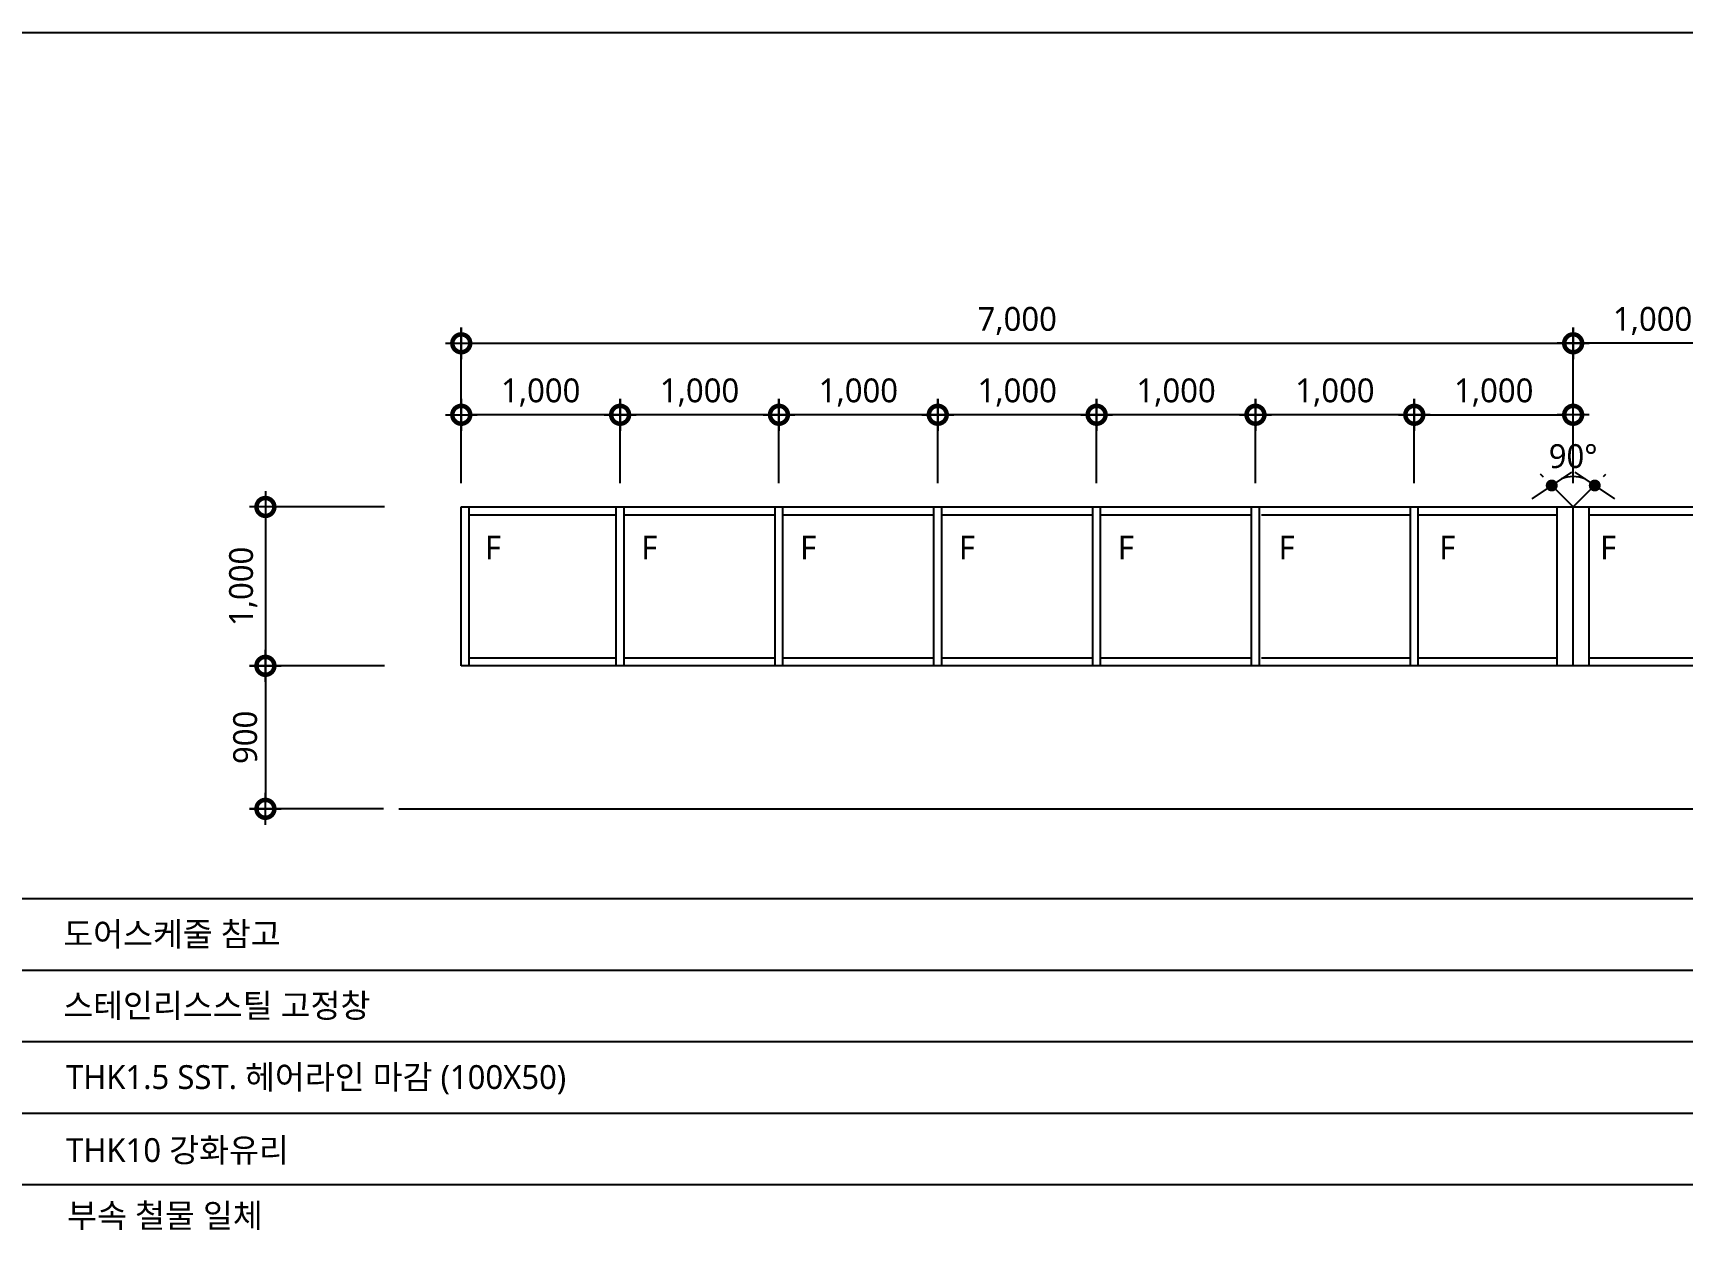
# Model space of a CAD drawing. Header units: millimetres. Extents: x -3 to 459584, y -660938 to -11738.
# Drawn here: x 186374 to 196755, y -146268 to -138734 of the extents above; entities that cross this region are included whole.
import ezdxf
from ezdxf.enums import TextEntityAlignment as Align

# ---------------------------------------------------------------- set-up
doc = ezdxf.new("R2010")
doc.units = ezdxf.units.MM
doc.header["$LTSCALE"] = 200
doc.linetypes.add('C10', pattern=[102.1, 100, -1, 0.1, -1])
doc.layers.get('DEFPOINTS').update_dxf_attribs({"color": 137})
for name, color, linetype in [('3TXT', 3, 'Continuous'), ('A-GRID', 1, 'C10'), ('A-TAG-2', 4, 'Continuous'), ('DIM', 7, 'Continuous'), ('ELE6', 6, 'Continuous'), ('FUR', 4, 'Continuous'), ('TEX', 3, 'Continuous')]:
    doc.layers.add(name, color=color, linetype=linetype)
doc.styles.add('$0$스타일1', font='malgun.ttf')
doc.styles.add('S1', font='malgun.ttf')
doc.styles.add('스타일1', font='malgun.ttf')
doc.dimstyles.new('CJA', dxfattribs={"dimscale": 300, "dimtxt": 2.7, "dimasz": 1, "dimexe": 2, "dimexo": 3, "dimgap": 1, "dimtad": 1, "dimdec": 0, "dimzin": 1, "dimdsep": 46, "dimlunit": 6, "dimtxsty": '$0$스타일1', "dimblk": 'CJDOT', "dimcen": 0.09, "dimdle": 1, "dimclrd": 256, "dimclre": 256, "dimclrt": 3, "dimadec": 0, "dimazin": 0, "dimtfac": 1, "dimtdec": 0, "dimtix": 1, "dimtmove": 2, "dimatfit": 3, "dimldrblk": 'CJDOT', "dimfxl": 1, "dimtolj": 1, "dimtzin": 1, "dimarcsym": 0})
doc.dimstyles.new('CJA-50', dxfattribs={"dimscale": 50, "dimtxt": 3, "dimasz": 1, "dimexe": 2, "dimexo": 3, "dimgap": 1, "dimtad": 1, "dimdec": 0, "dimzin": 1, "dimdsep": 46, "dimlunit": 6, "dimtxsty": 'S1', "dimblk": 'GAUN-DOT', "dimcen": -2, "dimdle": 2, "dimclrd": 256, "dimclre": 256, "dimclrt": 3, "dimadec": 0, "dimazin": 0, "dimtfac": 1, "dimtdec": 0, "dimtix": 1, "dimtmove": 2, "dimatfit": 3, "dimldrblk": 'DOTSMALL', "dimfxl": 1, "dimtolj": 1, "dimtzin": 1, "dimarcsym": 0})

# ---------------------------------------------------------------- blocks, each defined once
blk = doc.blocks.new('GAUN-DOT')
at = {"linetype": 'ByBlock'}
for p, q in [((2, 0), (-2, 0)), ((0, -2), (0, 2))]:
    blk.add_line(p, q, dxfattribs=at)
at = {"const_width": 2.25}
blk.add_lwpolyline([(0, 0.28125, 1), (0, -0.28125, 1)], format="xyb", close=True, dxfattribs=at)
blk = doc.blocks.new('*D342')
at = {"layer": 'DEFPOINTS', "color": 0, "transparency": 16777216}
for p in [(188737, -142717), (187837, -143617), (188730, -143617)]:
    blk.add_point(p, dxfattribs=at)
at = {"layer": 'DIM', "lineweight": -2, "transparency": 16777216}
for p, q in [((188587, -142717), (187737, -142717)), ((187837, -142767), (187837, -143567)), ((188580, -143617), (187737, -143617))]:
    blk.add_line(p, q, dxfattribs=at)
at = {"layer": 'DIM', "lineweight": -2, "transparency": 16777216, "xscale": 50, "yscale": 50, "zscale": 50}
for p, rotation in [((187837, -142717), 90), ((187837, -143617), 270)]:
    blk.add_blockref('GAUN-DOT', p, dxfattribs=dict(at, rotation=rotation))
at = {"layer": 'DIM', "color": 3, "transparency": 16777216, "insert": (187710, -143167), "char_height": 150, "attachment_point": 5, "rotation": 90, "style": 'S1'}
blk.add_mtext('\\A1;900', dxfattribs=at)
blk = doc.blocks.new('_DotSmall')
at = {"color": 0, "linetype": 'ByBlock', "const_width": 0.5}
blk.add_lwpolyline([(-0.0625, 0, 1), (0.0625, 0, 1)], format="xyb", close=True, dxfattribs=at)
blk = doc.blocks.new('*D343')
at = {"layer": 'DEFPOINTS', "color": 0, "transparency": 16777216}
for p in [(188737, -141717), (187837, -142717), (188737, -142717)]:
    blk.add_point(p, dxfattribs=at)
at = {"layer": 'DIM', "lineweight": -2, "transparency": 16777216}
for p, q in [((188587, -141717), (187737, -141717)), ((187837, -141767), (187837, -142667)), ((188587, -142717), (187737, -142717))]:
    blk.add_line(p, q, dxfattribs=at)
at = {"layer": 'DIM', "lineweight": -2, "transparency": 16777216, "xscale": 50, "yscale": 50, "zscale": 50}
for p, rotation in [((187837, -141717), 90), ((187837, -142717), 270)]:
    blk.add_blockref('GAUN-DOT', p, dxfattribs=dict(at, rotation=rotation))
at = {"layer": 'DIM', "color": 3, "transparency": 16777216, "insert": (187697, -142217), "char_height": 150, "attachment_point": 5, "rotation": 90, "style": 'S1'}
blk.add_mtext('\\A1;1,000', dxfattribs=at)
blk = doc.blocks.new('*D344')
at = {"layer": 'DEFPOINTS', "color": 0, "transparency": 16777216}
for p in [(196070, -140687), (196070, -141717), (197070, -141717)]:
    blk.add_point(p, dxfattribs=at)
at = {"layer": 'DIM', "lineweight": -2, "transparency": 16777216}
for p, q in [((196070, -141567), (196070, -140587)), ((197070, -141567), (197070, -140587)), ((197020, -140687), (196120, -140687))]:
    blk.add_line(p, q, dxfattribs=at)
at = {"layer": 'DIM', "lineweight": -2, "transparency": 16777216, "xscale": 50, "yscale": 50, "zscale": 50, "rotation": 180}
blk.add_blockref('GAUN-DOT', (196070, -140687), dxfattribs=at)
at = {"layer": 'DIM', "lineweight": -2, "transparency": 16777216, "xscale": 50, "yscale": 50, "zscale": 50}
blk.add_blockref('GAUN-DOT', (197070, -140687), dxfattribs=at)
at = {"layer": 'DIM', "color": 3, "transparency": 16777216, "insert": (196570, -140547), "char_height": 150, "attachment_point": 5, "style": 'S1'}
blk.add_mtext('\\A1;1,000', dxfattribs=at)
blk = doc.blocks.new('*D345')
at = {"layer": 'DEFPOINTS', "color": 0, "transparency": 16777216}
for p in [(196070, -140687), (189070, -141717), (196070, -141717)]:
    blk.add_point(p, dxfattribs=at)
at = {"layer": 'DIM', "lineweight": -2, "transparency": 16777216}
for p, q in [((189070, -141567), (189070, -140587)), ((196070, -141567), (196070, -140587)), ((189120, -140687), (196020, -140687))]:
    blk.add_line(p, q, dxfattribs=at)
at = {"layer": 'DIM', "lineweight": -2, "transparency": 16777216, "xscale": 50, "yscale": 50, "zscale": 50, "rotation": 180}
blk.add_blockref('GAUN-DOT', (189070, -140687), dxfattribs=at)
at = {"layer": 'DIM', "lineweight": -2, "transparency": 16777216, "xscale": 50, "yscale": 50, "zscale": 50}
blk.add_blockref('GAUN-DOT', (196070, -140687), dxfattribs=at)
at = {"layer": 'DIM', "color": 3, "transparency": 16777216, "insert": (192570, -140547), "char_height": 150, "attachment_point": 5, "style": 'S1'}
blk.add_mtext('\\A1;7,000', dxfattribs=at)
blk = doc.blocks.new('*D346')
at = {"layer": 'DEFPOINTS', "color": 0, "transparency": 16777216}
for p in [(190070, -141137), (190070, -141717), (191070, -141717)]:
    blk.add_point(p, dxfattribs=at)
at = {"layer": 'DIM', "lineweight": -2, "transparency": 16777216}
for p, q in [((190070, -141567), (190070, -141037)), ((191070, -141567), (191070, -141037)), ((191020, -141137), (190120, -141137))]:
    blk.add_line(p, q, dxfattribs=at)
at = {"layer": 'DIM', "lineweight": -2, "transparency": 16777216, "xscale": 50, "yscale": 50, "zscale": 50, "rotation": 180}
blk.add_blockref('GAUN-DOT', (190070, -141137), dxfattribs=at)
at = {"layer": 'DIM', "lineweight": -2, "transparency": 16777216, "xscale": 50, "yscale": 50, "zscale": 50}
blk.add_blockref('GAUN-DOT', (191070, -141137), dxfattribs=at)
at = {"layer": 'DIM', "color": 3, "transparency": 16777216, "insert": (190570, -140997), "char_height": 150, "attachment_point": 5, "style": 'S1'}
blk.add_mtext('\\A1;1,000', dxfattribs=at)
blk = doc.blocks.new('*D347')
at = {"layer": 'DEFPOINTS', "color": 0, "transparency": 16777216}
for p in [(189070, -141137), (189070, -141717), (190070, -141717)]:
    blk.add_point(p, dxfattribs=at)
at = {"layer": 'DIM', "lineweight": -2, "transparency": 16777216}
for p, q in [((189070, -141567), (189070, -141037)), ((190070, -141567), (190070, -141037)), ((190020, -141137), (189120, -141137))]:
    blk.add_line(p, q, dxfattribs=at)
at = {"layer": 'DIM', "lineweight": -2, "transparency": 16777216, "xscale": 50, "yscale": 50, "zscale": 50, "rotation": 180}
blk.add_blockref('GAUN-DOT', (189070, -141137), dxfattribs=at)
at = {"layer": 'DIM', "lineweight": -2, "transparency": 16777216, "xscale": 50, "yscale": 50, "zscale": 50}
blk.add_blockref('GAUN-DOT', (190070, -141137), dxfattribs=at)
at = {"layer": 'DIM', "color": 3, "transparency": 16777216, "insert": (189570, -140997), "char_height": 150, "attachment_point": 5, "style": 'S1'}
blk.add_mtext('\\A1;1,000', dxfattribs=at)
blk = doc.blocks.new('*D348')
at = {"layer": 'DEFPOINTS', "color": 0, "transparency": 16777216}
for p in [(191070, -141137), (191070, -141717), (192070, -141717)]:
    blk.add_point(p, dxfattribs=at)
at = {"layer": 'DIM', "lineweight": -2, "transparency": 16777216}
for p, q in [((191070, -141567), (191070, -141037)), ((192070, -141567), (192070, -141037)), ((192020, -141137), (191120, -141137))]:
    blk.add_line(p, q, dxfattribs=at)
at = {"layer": 'DIM', "lineweight": -2, "transparency": 16777216, "xscale": 50, "yscale": 50, "zscale": 50, "rotation": 180}
blk.add_blockref('GAUN-DOT', (191070, -141137), dxfattribs=at)
at = {"layer": 'DIM', "lineweight": -2, "transparency": 16777216, "xscale": 50, "yscale": 50, "zscale": 50}
blk.add_blockref('GAUN-DOT', (192070, -141137), dxfattribs=at)
at = {"layer": 'DIM', "color": 3, "transparency": 16777216, "insert": (191570, -140997), "char_height": 150, "attachment_point": 5, "style": 'S1'}
blk.add_mtext('\\A1;1,000', dxfattribs=at)
blk = doc.blocks.new('*D349')
at = {"layer": 'DEFPOINTS', "color": 0, "transparency": 16777216}
for p in [(192070, -141137), (192070, -141717), (193070, -141717)]:
    blk.add_point(p, dxfattribs=at)
at = {"layer": 'DIM', "lineweight": -2, "transparency": 16777216}
for p, q in [((192070, -141567), (192070, -141037)), ((193070, -141567), (193070, -141037)), ((193020, -141137), (192120, -141137))]:
    blk.add_line(p, q, dxfattribs=at)
at = {"layer": 'DIM', "lineweight": -2, "transparency": 16777216, "xscale": 50, "yscale": 50, "zscale": 50, "rotation": 180}
blk.add_blockref('GAUN-DOT', (192070, -141137), dxfattribs=at)
at = {"layer": 'DIM', "lineweight": -2, "transparency": 16777216, "xscale": 50, "yscale": 50, "zscale": 50}
blk.add_blockref('GAUN-DOT', (193070, -141137), dxfattribs=at)
at = {"layer": 'DIM', "color": 3, "transparency": 16777216, "insert": (192570, -140997), "char_height": 150, "attachment_point": 5, "style": 'S1'}
blk.add_mtext('\\A1;1,000', dxfattribs=at)
blk = doc.blocks.new('*D350')
at = {"layer": 'DEFPOINTS', "color": 0, "transparency": 16777216}
for p in [(193070, -141137), (193070, -141717), (194070, -141717)]:
    blk.add_point(p, dxfattribs=at)
at = {"layer": 'DIM', "lineweight": -2, "transparency": 16777216}
for p, q in [((193070, -141567), (193070, -141037)), ((194070, -141567), (194070, -141037)), ((194020, -141137), (193120, -141137))]:
    blk.add_line(p, q, dxfattribs=at)
at = {"layer": 'DIM', "lineweight": -2, "transparency": 16777216, "xscale": 50, "yscale": 50, "zscale": 50, "rotation": 180}
blk.add_blockref('GAUN-DOT', (193070, -141137), dxfattribs=at)
at = {"layer": 'DIM', "lineweight": -2, "transparency": 16777216, "xscale": 50, "yscale": 50, "zscale": 50}
blk.add_blockref('GAUN-DOT', (194070, -141137), dxfattribs=at)
at = {"layer": 'DIM', "color": 3, "transparency": 16777216, "insert": (193570, -140997), "char_height": 150, "attachment_point": 5, "style": 'S1'}
blk.add_mtext('\\A1;1,000', dxfattribs=at)
blk = doc.blocks.new('*D351')
at = {"layer": 'DEFPOINTS', "color": 0, "transparency": 16777216}
for p in [(194070, -141137), (194070, -141717), (195070, -141717)]:
    blk.add_point(p, dxfattribs=at)
at = {"layer": 'DIM', "lineweight": -2, "transparency": 16777216}
for p, q in [((194070, -141567), (194070, -141037)), ((195070, -141567), (195070, -141037)), ((195020, -141137), (194120, -141137))]:
    blk.add_line(p, q, dxfattribs=at)
at = {"layer": 'DIM', "lineweight": -2, "transparency": 16777216, "xscale": 50, "yscale": 50, "zscale": 50, "rotation": 180}
blk.add_blockref('GAUN-DOT', (194070, -141137), dxfattribs=at)
at = {"layer": 'DIM', "lineweight": -2, "transparency": 16777216, "xscale": 50, "yscale": 50, "zscale": 50}
blk.add_blockref('GAUN-DOT', (195070, -141137), dxfattribs=at)
at = {"layer": 'DIM', "color": 3, "transparency": 16777216, "insert": (194570, -140997), "char_height": 150, "attachment_point": 5, "style": 'S1'}
blk.add_mtext('\\A1;1,000', dxfattribs=at)
blk = doc.blocks.new('*D352')
at = {"layer": 'DEFPOINTS', "color": 0, "transparency": 16777216}
for p in [(196070, -141137), (195070, -141717), (196070, -141717)]:
    blk.add_point(p, dxfattribs=at)
at = {"layer": 'DIM', "lineweight": -2, "transparency": 16777216}
for p, q in [((195070, -141567), (195070, -141037)), ((196070, -141567), (196070, -141037)), ((195120, -141137), (196020, -141137))]:
    blk.add_line(p, q, dxfattribs=at)
at = {"layer": 'DIM', "lineweight": -2, "transparency": 16777216, "xscale": 50, "yscale": 50, "zscale": 50, "rotation": 180}
blk.add_blockref('GAUN-DOT', (195070, -141137), dxfattribs=at)
at = {"layer": 'DIM', "lineweight": -2, "transparency": 16777216, "xscale": 50, "yscale": 50, "zscale": 50}
blk.add_blockref('GAUN-DOT', (196070, -141137), dxfattribs=at)
at = {"layer": 'DIM', "color": 3, "transparency": 16777216, "insert": (195570, -140997), "char_height": 150, "attachment_point": 5, "style": 'S1'}
blk.add_mtext('\\A1;1,000', dxfattribs=at)
blk = doc.blocks.new('CJDOT')
blk.add_line((-2, 0), (2, 0))
at = {"const_width": 0.5}
blk.add_lwpolyline([(-0.25, 0, 1), (0.25, 0, 1)], format="xyb", close=True, dxfattribs=at)
blk = doc.blocks.new('*D353')
at = {"layer": 'DEFPOINTS', "color": 0, "transparency": 16777216}
for p in [(195954, -141601), (196021, -141532), (196190, -141597), (196070, -141717), (196070, -141717)]:
    blk.add_point(p, dxfattribs=at)
at = {"layer": 'DIM', "lineweight": -2, "transparency": 16777216}
for p, q in [((195883, -141530), (195864, -141511)), ((196261, -141526), (196276, -141511))]:
    blk.add_line(p, q, dxfattribs=at)
blk.add_arc((196070, -141717), 191, 67.5977, 112.4023, dxfattribs=at)
at = {"layer": 'DIM', "lineweight": -2, "transparency": 16777216, "xscale": 75, "yscale": 75, "zscale": 75}
for p, rotation in [((195935, -141582), 213.7011454568416), ((196206, -141582), 326.2988546182395)]:
    blk.add_blockref('CJDOT', p, dxfattribs=dict(at, rotation=rotation))
at = {"layer": 'DIM', "color": 3, "transparency": 16777216, "insert": (196070, -141398), "char_height": 150, "attachment_point": 5, "style": '$0$스타일1'}
blk.add_mtext('\\A1;90°', dxfattribs=at)

msp = doc.modelspace()

# ---------------------------------------------------------------- linework, layer by layer
msp.add_lwpolyline([(195928.8, -141575.6), (196070.2, -141717), (196211.6, -141575.6)])
at = {"layer": 'A-GRID'}
msp.add_line((188677.5, -143616.9), (199141.5, -143616.9), dxfattribs=at)
at = {"layer": 'A-TAG-2', "color": 7}
msp.add_line((202547.2, -138734.1), (168197.2, -138734.1), dxfattribs=at)
at = {"layer": 'ELE6'}
for p, q in [((202547.2, -144184.1), (168197.2, -144184.1)), ((202547.2, -144634.1), (168197.2, -144634.1)), ((202547.2, -145084.1), (168197.2, -145084.1)), ((202547.2, -145534.1), (168197.2, -145534.1)), ((202547.2, -145984.1), (168197.2, -145984.1))]:
    msp.add_line(p, q, dxfattribs=at)
at = {"layer": 'FUR'}
for p, q in [((189070.2, -141717), (196070.2, -141717)), ((189070.2, -142717), (189070.2, -141717)), ((189120.2, -142717), (189120.2, -141717)), ((189120.2, -141767), (190045.2, -141767)), ((190045.2, -142717), (190045.2, -141717)), ((190095.2, -142717), (190095.2, -141717)), ((190095.2, -141767), (191045.2, -141767)), ((191045.2, -142717), (191045.2, -141717)), ((191095.2, -142717), (191095.2, -141717)), ((191095.2, -141767), (192045.2, -141767)), ((192045.2, -142717), (192045.2, -141717)), ((192095.2, -142717), (192095.2, -141717)), ((192095.2, -141767), (193045.2, -141767)), ((193045.2, -142717), (193045.2, -141717)), ((193095.2, -142717), (193095.2, -141717)), ((193095.2, -141767), (194045.2, -141767)), ((194045.2, -142717), (194045.2, -141717)), ((194095.2, -142717), (194095.2, -141717)), ((194107.3, -141767), (195045.2, -141767)), ((195045.2, -142717), (195045.2, -141717)), ((195095.2, -142717), (195095.2, -141717)), ((195095.2, -141767), (195970.2, -141767)), ((195970.2, -142717), (195970.2, -141717)), ((196070.2, -141717), (197070.2, -141717)), ((196070.2, -142717), (196070.2, -141717)), ((196170.2, -142717), (196170.2, -141717)), ((196170.2, -141767), (197020.2, -141767)), ((196070.2, -142717), (189070.2, -142717)), ((189120.2, -142667), (190045.2, -142667)), ((190095.2, -142667), (191045.2, -142667)), ((191095.2, -142667), (192045.2, -142667)), ((192095.2, -142667), (193045.2, -142667)), ((193095.2, -142667), (194045.2, -142667)), ((194107.3, -142667), (195045.2, -142667)), ((195095.2, -142667), (195970.2, -142667)), ((197070.2, -142717), (196070.2, -142717)), ((196170.2, -142667), (197020.2, -142667))]:
    msp.add_line(p, q, dxfattribs=at)

# ---------------------------------------------------------------- texts
at = {"layer": '3TXT', "color": 3, "style": '스타일1'}
for p in [(189269.3, -141972.6), (190253.9, -141972.6), (191253.9, -141972.6), (192253.9, -141972.6), (193253.9, -141972.6), (194266.1, -141972.6), (195278.2, -141972.6), (196290.2, -141972.6)]:
    msp.add_text('F', height=150, dxfattribs=at).set_placement(p, align=Align.MIDDLE_CENTER)
at = {"layer": 'TEX', "style": 'S1'}
for s, p in [('도어스케줄 참고', (186564.2, -144480.1)), ('스테인리스스틸 고정창', (186564.2, -144930.1)), ('THK1.5 SST. 헤어라인 마감 (100X50)', (186581.4, -145380.1)), ('THK10 강화유리', (186582.3, -145839.7)), ('부속 철물 일체', (186589.2, -146251.7))]:
    msp.add_text(s, height=150, dxfattribs=at).set_placement(p)

# ---------------------------------------------------------------- dimensions: what is measured, and where the dimension line sits
at = {"layer": 'DIM'}
for base, p1, p2, angle, picture, middle in [((196070.2, -140687.1), (189070.2, -141717), (196070.2, -141717), 180, '*D345', (192570.2, -140547)), ((196070.2, -141137.1), (195070.2, -141717), (196070.2, -141717), 180, '*D352', (195570.2, -140996.6)), ((187837, -142717), (188737, -141717), (188737, -142717), 90, '*D343', (187696.6, -142217)), ((187837, -143616.9), (188737, -142717), (188730, -143616.9), 90, '*D342', (187709.6, -143166.9))]:
    dim = msp.add_linear_dim(base=base, p1=p1, p2=p2, angle=angle, dimstyle='CJA-50', dxfattribs=at)
    dim.commit()
    dim.dimension.update_dxf_attribs({"geometry": picture, "text_midpoint": middle})
for base, p1, p2, picture, middle in [((196070.2, -140687.1), (197070.2, -141717), (196070.2, -141717), '*D344', (196570.2, -140546.6)), ((189070.2, -141137.1), (190070.2, -141717), (189070.2, -141717), '*D347', (189570.2, -140996.6)), ((190070.2, -141137.1), (191070.2, -141717), (190070.2, -141717), '*D346', (190570.2, -140996.6)), ((191070.2, -141137.1), (192070.2, -141717), (191070.2, -141717), '*D348', (191570.2, -140996.6)), ((192070.2, -141137.1), (193070.2, -141717), (192070.2, -141717), '*D349', (192570.2, -140996.6)), ((193070.2, -141137.1), (194070.2, -141717), (193070.2, -141717), '*D350', (193570.2, -140996.6)), ((194070.2, -141137.1), (195070.2, -141717), (194070.2, -141717), '*D351', (194570.2, -140996.6))]:
    dim = msp.add_linear_dim(base=base, p1=p1, p2=p2, dimstyle='CJA-50', dxfattribs=at)
    dim.commit()
    dim.dimension.update_dxf_attribs({"geometry": picture, "text_midpoint": middle})
dim = msp.add_angular_dim_2l(base=(196020.7, -141532.1), line1=((196070.2, -141717), (195954.1, -141600.9)), line2=((196190.2, -141597), (196070.2, -141717)), dimstyle='CJA', override={"dimscale": 50, "dimtxt": 3, "dimasz": 1.5, "dimexo": 2, "dimblk1": 'CJDOT', "dimblk2": 'CJDOT', "dimtix": 1, "dimtofl": 1}, dxfattribs=at)
dim.commit()
dim.dimension.update_dxf_attribs({"geometry": '*D353', "text_midpoint": (196070.2, -141398.1)})

doc.saveas('drawing.dxf')
